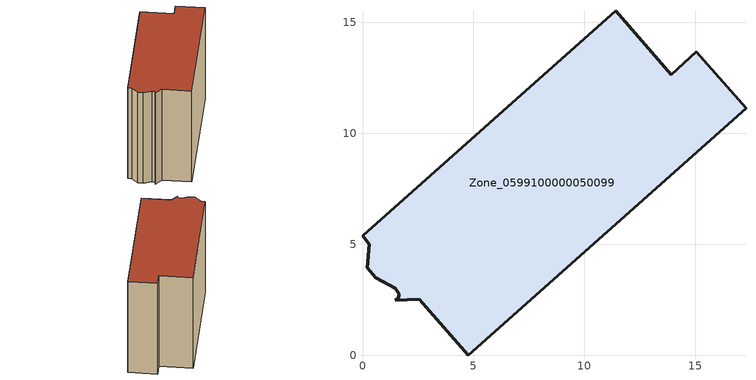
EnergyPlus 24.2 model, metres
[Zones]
Zone_0599100000050099
 floor ground (C_G): 2.56,2.52 1.47,2.47 1.61,2.6 1.65,2.76 1.48,3.02 0.6,3.49 0.21,3.94 0.31,5 0,5.38 11.42,15.53 13.92,12.64 15.05,13.68 17.28,11.14 4.77,0 z0.11
 wall outside (C_F): 0.31,5 0.21,3.94 0.6,3.49 1.48,3.02 1.65,2.76 1.61,2.6 1.47,2.47 2.56,2.52 4.77,0 17.28,11.14 15.05,13.68 13.92,12.64 11.42,15.53 0,5.38 0.31,5 z0.11:12.23
 roof outside (C_R): 1.47,2.47 2.56,2.52 4.77,0 17.28,11.14 15.05,13.68 13.92,12.64 11.42,15.53 0,5.38 0.31,5 0.21,3.94 0.6,3.49 1.48,3.02 1.65,2.76 1.61,2.6 z12.23
[BUILDING]
Pand.0599100000050099: North Axis=0; Terrain=City; Loads Convergence Tolerance Value=0.04; Temperature Convergence Tolerance Value=0.4; Solar Distribution=FullExterior; Maximum Number of Warmup Days=25; Minimum Number of Warmup Days=1
[Site:Location]
Rotterdam.The.Hague.AP_ZH_NLD Design_Conditions: Latitude=51.96; Longitude=4.45; Time Zone=1; Elevation=-4.5
[SITE:GROUNDTEMPERATURE:BUILDINGSURFACE]
18, 18, 18, 18, 18, 18, 18, 18, 18, 18, 18, 18
[MATERIAL] Thermal Absorptance=0.9; Solar Absorptance=0.7; Visible Absorptance=0.7
Name | Roughness | Thickness | Conductivity | Density | Specific Heat
G.TI.1946 | MediumSmooth | 0.15 | 1 | 540 | 1210
F.TI.1946 | Rough | 0.3 | 0.857143 | 1920 | 840
R.TI.1946 | MediumRough | 0.2 | 0.1 | 1500 | 1000
[CONSTRUCTION]
C_G: G.TI.1946
C_F: F.TI.1946
C_R: R.TI.1946
[ZONE]
Zone_0599100000050099: Type=1; Multiplier=1; Ceiling Height=Autocalculate; Volume=Autocalculate; Floor Area=autocalculate; Part of Total Floor Area=Yes
[ZONEINFILTRATION:DESIGNFLOWRATE]
Infil_Zone_0599100000050099: Zone or ZoneList or Space or SpaceList=Zone_0599100000050099; Schedule=AlwaysOn; Design Flow Rate Calculation Method=Flow/Area; Flow Rate per Floor Area=0.003; Constant Term Coefficient=1; Temperature Term Coefficient=0; Velocity Term Coefficient=0; Velocity Squared Term Coefficient=0
[HVACTEMPLATE:ZONE:IDEALLOADSAIRSYSTEM]
Zone_0599100000050099: Maximum Heating Supply Air Temperature=50; Minimum Cooling Supply Air Temperature=13; Maximum Heating Supply Air Humidity Ratio=0.0156; Minimum Cooling Supply Air Humidity Ratio=0.0077; Heating Limit=NoLimit; Cooling Limit=NoLimit; Dehumidification Control Type=ConstantSensibleHeatRatio; Cooling Sensible Heat Ratio=0.7; Dehumidification Setpoint=60; Humidification Control Type=None; Humidification Setpoint=30; Outdoor Air Method=None; Outdoor Air Flow Rate per Person=0.00944; Outdoor Air Flow Rate per Zone Floor Area=0; Outdoor Air Flow Rate per Zone=0; Demand Controlled Ventilation Type=None; Outdoor Air Economizer Type=NoEconomizer; Heat Recovery Type=None; Sensible Heat Recovery Effectiveness=0.7; Latent Heat Recovery Effectiveness=0.65
[ZONECONTROL:THERMOSTAT]
ThermostatControl_Zone_0599100000050099: Zone or ZoneList=Zone_0599100000050099; Control Type Schedule=DualSetpointControlType; Control 1=Thermostat_Zone_0599100000050099; Temperature Difference Between Cutout And Setpoint=0
[THERMOSTATSETPOINT:DUALSETPOINT]
Thermostat_Zone_0599100000050099: Heating Setpoint Temperature Schedule=HeatingSetpoint_Zone_0599100000050099; Cooling Setpoint Temperature Schedule=CoolingSetpoint_Zone_0599100000050099
[SCHEDULE:COMPACT]
HeatingSetpoint_Zone_0599100000050099: Through: 12/31, For: AllDays, Until: 24:00, 21
CoolingSetpoint_Zone_0599100000050099: Through: 12/31, For: AllDays, Until: 24:00, 24
DualSetpointControlType: Through: 12/31, For: AllDays, Until: 24:00, 4
AlwaysOn: Through: 12/31, For: AllDays, Until: 24:00, 1
